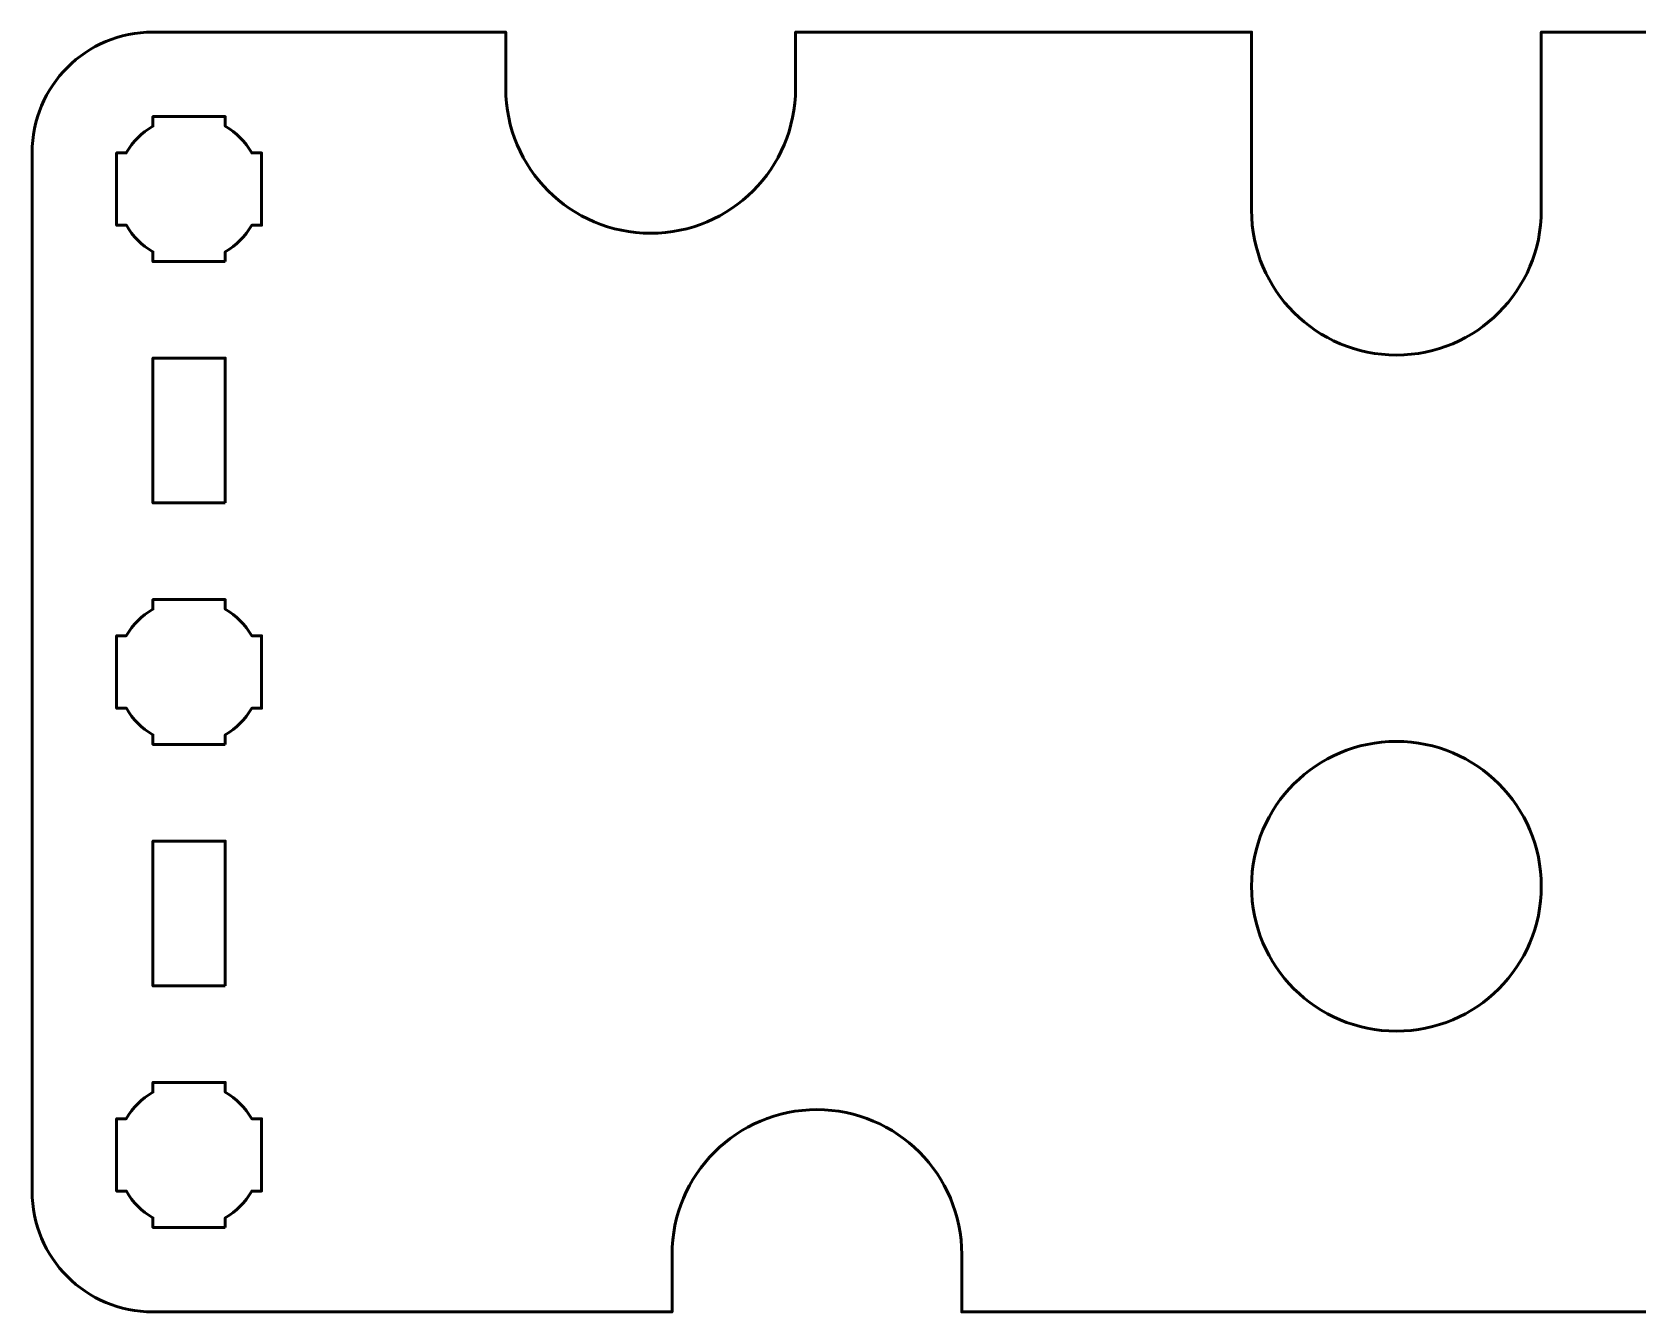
# Model space of a CAD drawing. Header units: centimetres. Extents: x -17.2 to -3.8, y -20.5 to -9.2.
# Drawn here: x -17.15 to -10.5, y -14.5 to -9.2 of the extents above; entities that cross this region are included whole.
import ezdxf

# ---------------------------------------------------------------- set-up
doc = ezdxf.new("R2010")
doc.units = ezdxf.units.CM
doc.header["$MEASUREMENT"] = 0
doc.layers.add('Layer 1', color=7, linetype='Continuous')

msp = doc.modelspace()

# ---------------------------------------------------------------- linework, layer by layer
at = {"layer": 'Layer 1', "lineweight": 53}
for points, knots in [([(-4.35005, -14.50003), (-4.35005, -14.50003), (-5.8, -14.50003), (-5.8, -14.50003), (-5.8, -14.50003), (-5.8, -14.50003), (-5.8, -14.26251), (-5.8, -14.26251), (-5.8, -14.26251), (-5.8, -13.93119), (-6.06869, -13.66251), (-6.4, -13.66251), (-6.4, -13.66251), (-6.73131, -13.66251), (-7, -13.93119), (-7, -14.26251), (-7, -14.26251), (-7, -14.26251), (-7, -14.50003), (-7, -14.50003), (-7, -14.50003), (-7, -14.50003), (-13.3, -14.50003), (-13.3, -14.50003), (-13.3, -14.50003), (-13.3, -14.50003), (-13.3, -14.26251), (-13.3, -14.26251), (-13.3, -14.26251), (-13.3, -13.93119), (-13.56868, -13.66251), (-13.9, -13.66251), (-13.9, -13.66251), (-14.23132, -13.66251), (-14.5, -13.93119), (-14.5, -14.26251), (-14.5, -14.26251), (-14.5, -14.26251), (-14.5, -14.50003), (-14.5, -14.50003), (-14.5, -14.50003), (-14.5, -14.50003), (-16.64995, -14.50003), (-16.64995, -14.50003), (-16.64995, -14.50003), (-16.92695, -14.50003), (-17.15005, -14.27694), (-17.15005, -13.99994), (-17.15005, -13.99994), (-17.15005, -13.99994), (-17.15005, -9.70008), (-17.15005, -9.70008), (-17.15005, -9.70008), (-17.15005, -9.42294), (-16.92695, -9.19998), (-16.64995, -9.19998), (-16.64995, -9.19998), (-16.64995, -9.19998), (-16.50002, -9.19998), (-16.50002, -9.19998), (-16.50002, -9.19998), (-16.50002, -9.19998), (-15.1885, -9.19998), (-15.1885, -9.19998), (-15.1885, -9.19998), (-15.1885, -9.19998), (-15.1885, -9.43301), (-15.1885, -9.43301), (-15.1885, -9.43301), (-15.1885, -9.76433), (-14.91982, -10.03301), (-14.5885, -10.03301), (-14.5885, -10.03301), (-14.25718, -10.03301), (-13.9885, -9.76433), (-13.9885, -9.43301), (-13.9885, -9.43301), (-13.9885, -9.43301), (-13.9885, -9.19998), (-13.9885, -9.19998), (-13.9885, -9.19998), (-13.9885, -9.19998), (-12.1, -9.19998), (-12.1, -9.19998), (-12.1, -9.19998), (-12.1, -9.19998), (-12.1, -9.93751), (-12.1, -9.93751), (-12.1, -9.93751), (-12.1, -10.26883), (-11.83132, -10.53751), (-11.5, -10.53751), (-11.5, -10.53751), (-11.16868, -10.53751), (-10.9, -10.26883), (-10.9, -9.93751), (-10.9, -9.93751), (-10.9, -9.93751), (-10.9, -9.19998), (-10.9, -9.19998), (-10.9, -9.19998), (-10.9, -9.19998), (-6.8885, -9.19998), (-6.8885, -9.19998), (-6.8885, -9.19998), (-6.8885, -9.19998), (-6.8885, -9.38301), (-6.8885, -9.38301), (-6.8885, -9.38301), (-6.8885, -9.71433), (-6.61981, -9.98301), (-6.2885, -9.98301), (-6.2885, -9.98301), (-5.95719, -9.98301), (-5.6885, -9.71433), (-5.6885, -9.38301), (-5.6885, -9.38301), (-5.6885, -9.38301), (-5.6885, -9.19998), (-5.6885, -9.19998), (-5.6885, -9.19998), (-5.6885, -9.19998), (-4.35005, -9.19998), (-4.35005, -9.19998), (-4.35005, -9.19998), (-4.07305, -9.19998), (-3.84995, -9.42294), (-3.84995, -9.70008), (-3.84995, -9.70008), (-3.84995, -9.70008), (-3.84995, -13.99994), (-3.84995, -13.99994), (-3.84995, -13.99994), (-3.84995, -14.27694), (-4.07305, -14.50003), (-4.35005, -14.50003)], [0, 0, 0, 0, 0.0294118, 0.0294118, 0.0294118, 0.0294118, 0.0588235, 0.0588235, 0.0588235, 0.0588235, 0.0882353, 0.0882353, 0.0882353, 0.0882353, 0.1176471, 0.1176471, 0.1176471, 0.1176471, 0.1470588, 0.1470588, 0.1470588, 0.1470588, 0.1764706, 0.1764706, 0.1764706, 0.1764706, 0.2058824, 0.2058824, 0.2058824, 0.2058824, 0.2352941, 0.2352941, 0.2352941, 0.2352941, 0.2647059, 0.2647059, 0.2647059, 0.2647059, 0.2941176, 0.2941176, 0.2941176, 0.2941176, 0.3235294, 0.3235294, 0.3235294, 0.3235294, 0.3529412, 0.3529412, 0.3529412, 0.3529412, 0.3823529, 0.3823529, 0.3823529, 0.3823529, 0.4117647, 0.4117647, 0.4117647, 0.4117647, 0.4411765, 0.4411765, 0.4411765, 0.4411765, 0.4705882, 0.4705882, 0.4705882, 0.4705882, 0.5, 0.5, 0.5, 0.5, 0.5294118, 0.5294118, 0.5294118, 0.5294118, 0.5588235, 0.5588235, 0.5588235, 0.5588235, 0.5882353, 0.5882353, 0.5882353, 0.5882353, 0.6176471, 0.6176471, 0.6176471, 0.6176471, 0.6470588, 0.6470588, 0.6470588, 0.6470588, 0.6764706, 0.6764706, 0.6764706, 0.6764706, 0.7058824, 0.7058824, 0.7058824, 0.7058824, 0.7352941, 0.7352941, 0.7352941, 0.7352941, 0.7647059, 0.7647059, 0.7647059, 0.7647059, 0.7941176, 0.7941176, 0.7941176, 0.7941176, 0.8235294, 0.8235294, 0.8235294, 0.8235294, 0.8529412, 0.8529412, 0.8529412, 0.8529412, 0.8823529, 0.8823529, 0.8823529, 0.8823529, 0.9117647, 0.9117647, 0.9117647, 0.9117647, 0.9411765, 0.9411765, 0.9411765, 0.9411765, 0.9705882, 0.9705882, 0.9705882, 0.9705882, 1, 1, 1, 1]), ([(-16.34995, -10.14999), (-16.34995, -10.14999), (-16.49847, -10.14999), (-16.49847, -10.14999), (-16.49847, -10.14999), (-16.49847, -10.14999), (-16.50002, -10.15001), (-16.50002, -10.15001), (-16.50002, -10.15001), (-16.50002, -10.15001), (-16.50157, -10.14999), (-16.50157, -10.14999), (-16.50157, -10.14999), (-16.50157, -10.14999), (-16.64995, -10.14999), (-16.64995, -10.14999), (-16.64995, -10.14999), (-16.64995, -10.14999), (-16.64995, -10.10989), (-16.64995, -10.10989), (-16.64995, -10.10989), (-16.69551, -10.08354), (-16.7335, -10.04555), (-16.75986, -9.99999), (-16.75986, -9.99999), (-16.75986, -9.99999), (-16.79995, -9.99999), (-16.79995, -9.99999), (-16.79995, -9.99999), (-16.79995, -9.99999), (-16.79995, -9.85631), (-16.79995, -9.85631), (-16.79995, -9.85631), (-16.79995, -9.85631), (-16.80002, -9.85), (-16.80002, -9.85), (-16.80002, -9.85), (-16.80002, -9.85), (-16.79995, -9.84369), (-16.79995, -9.84369), (-16.79995, -9.84369), (-16.79995, -9.84369), (-16.79995, -9.69999), (-16.79995, -9.69999), (-16.79995, -9.69999), (-16.79995, -9.69999), (-16.75987, -9.69999), (-16.75987, -9.69999), (-16.75987, -9.69999), (-16.73351, -9.65442), (-16.69552, -9.61644), (-16.64995, -9.5901), (-16.64995, -9.5901), (-16.64995, -9.5901), (-16.64995, -9.54998), (-16.64995, -9.54998), (-16.64995, -9.54998), (-16.64995, -9.54998), (-16.34995, -9.54998), (-16.34995, -9.54998), (-16.34995, -9.54998), (-16.34995, -9.54998), (-16.34995, -9.59015), (-16.34995, -9.59015), (-16.34995, -9.59015), (-16.30442, -9.61649), (-16.26647, -9.65446), (-16.24014, -9.69999), (-16.24014, -9.69999), (-16.24014, -9.69999), (-16.19994, -9.69999), (-16.19994, -9.69999), (-16.19994, -9.69999), (-16.19994, -9.69999), (-16.19994, -9.99999), (-16.19994, -9.99999), (-16.19994, -9.99999), (-16.19994, -9.99999), (-16.24015, -9.99999), (-16.24015, -9.99999), (-16.24015, -9.99999), (-16.26648, -10.04552), (-16.30442, -10.08349), (-16.34995, -10.10984), (-16.34995, -10.10984), (-16.34995, -10.10984), (-16.34995, -10.14999), (-16.34995, -10.14999)], [0, 0, 0, 0, 0.0454545, 0.0454545, 0.0454545, 0.0454545, 0.0909091, 0.0909091, 0.0909091, 0.0909091, 0.1363636, 0.1363636, 0.1363636, 0.1363636, 0.1818182, 0.1818182, 0.1818182, 0.1818182, 0.2272727, 0.2272727, 0.2272727, 0.2272727, 0.2727273, 0.2727273, 0.2727273, 0.2727273, 0.3181818, 0.3181818, 0.3181818, 0.3181818, 0.3636364, 0.3636364, 0.3636364, 0.3636364, 0.4090909, 0.4090909, 0.4090909, 0.4090909, 0.4545455, 0.4545455, 0.4545455, 0.4545455, 0.5, 0.5, 0.5, 0.5, 0.5454545, 0.5454545, 0.5454545, 0.5454545, 0.5909091, 0.5909091, 0.5909091, 0.5909091, 0.6363636, 0.6363636, 0.6363636, 0.6363636, 0.6818182, 0.6818182, 0.6818182, 0.6818182, 0.7272727, 0.7272727, 0.7272727, 0.7272727, 0.7727273, 0.7727273, 0.7727273, 0.7727273, 0.8181818, 0.8181818, 0.8181818, 0.8181818, 0.8636364, 0.8636364, 0.8636364, 0.8636364, 0.9090909, 0.9090909, 0.9090909, 0.9090909, 0.9545455, 0.9545455, 0.9545455, 0.9545455, 1, 1, 1, 1]), ([(-16.34995, -11.15002), (-16.34995, -11.15002), (-16.64995, -11.15002), (-16.64995, -11.15002), (-16.64995, -11.15002), (-16.64995, -11.15002), (-16.64995, -10.55002), (-16.64995, -10.55002), (-16.64995, -10.55002), (-16.64995, -10.55002), (-16.34995, -10.55002), (-16.34995, -10.55002), (-16.34995, -10.55002), (-16.34995, -10.55002), (-16.34995, -11.15002), (-16.34995, -11.15002)], [0, 0, 0, 0, 0.25, 0.25, 0.25, 0.25, 0.5, 0.5, 0.5, 0.5, 0.75, 0.75, 0.75, 0.75, 1, 1, 1, 1]), ([(-16.34995, -12.14999), (-16.34995, -12.14999), (-16.49847, -12.14999), (-16.49847, -12.14999), (-16.49847, -12.14999), (-16.49847, -12.14999), (-16.50002, -12.15001), (-16.50002, -12.15001), (-16.50002, -12.15001), (-16.50002, -12.15001), (-16.50157, -12.14999), (-16.50157, -12.14999), (-16.50157, -12.14999), (-16.50157, -12.14999), (-16.64995, -12.14999), (-16.64995, -12.14999), (-16.64995, -12.14999), (-16.64995, -12.14999), (-16.64995, -12.10989), (-16.64995, -12.10989), (-16.64995, -12.10989), (-16.69551, -12.08354), (-16.7335, -12.04555), (-16.75986, -11.99999), (-16.75986, -11.99999), (-16.75986, -11.99999), (-16.79995, -11.99999), (-16.79995, -11.99999), (-16.79995, -11.99999), (-16.79995, -11.99999), (-16.79995, -11.85631), (-16.79995, -11.85631), (-16.79995, -11.85631), (-16.79995, -11.85631), (-16.80002, -11.85), (-16.80002, -11.85), (-16.80002, -11.85), (-16.80002, -11.85), (-16.79995, -11.84369), (-16.79995, -11.84369), (-16.79995, -11.84369), (-16.79995, -11.84369), (-16.79995, -11.69999), (-16.79995, -11.69999), (-16.79995, -11.69999), (-16.79995, -11.69999), (-16.75987, -11.69999), (-16.75987, -11.69999), (-16.75987, -11.69999), (-16.73351, -11.65442), (-16.69552, -11.61644), (-16.64995, -11.5901), (-16.64995, -11.5901), (-16.64995, -11.5901), (-16.64995, -11.54998), (-16.64995, -11.54998), (-16.64995, -11.54998), (-16.64995, -11.54998), (-16.34995, -11.54998), (-16.34995, -11.54998), (-16.34995, -11.54998), (-16.34995, -11.54998), (-16.34995, -11.59015), (-16.34995, -11.59015), (-16.34995, -11.59015), (-16.30442, -11.61649), (-16.26647, -11.65446), (-16.24014, -11.69999), (-16.24014, -11.69999), (-16.24014, -11.69999), (-16.19994, -11.69999), (-16.19994, -11.69999), (-16.19994, -11.69999), (-16.19994, -11.69999), (-16.19994, -11.99999), (-16.19994, -11.99999), (-16.19994, -11.99999), (-16.19994, -11.99999), (-16.24015, -11.99999), (-16.24015, -11.99999), (-16.24015, -11.99999), (-16.26648, -12.04552), (-16.30442, -12.08349), (-16.34995, -12.10984), (-16.34995, -12.10984), (-16.34995, -12.10984), (-16.34995, -12.14999), (-16.34995, -12.14999)], [0, 0, 0, 0, 0.0454545, 0.0454545, 0.0454545, 0.0454545, 0.0909091, 0.0909091, 0.0909091, 0.0909091, 0.1363636, 0.1363636, 0.1363636, 0.1363636, 0.1818182, 0.1818182, 0.1818182, 0.1818182, 0.2272727, 0.2272727, 0.2272727, 0.2272727, 0.2727273, 0.2727273, 0.2727273, 0.2727273, 0.3181818, 0.3181818, 0.3181818, 0.3181818, 0.3636364, 0.3636364, 0.3636364, 0.3636364, 0.4090909, 0.4090909, 0.4090909, 0.4090909, 0.4545455, 0.4545455, 0.4545455, 0.4545455, 0.5, 0.5, 0.5, 0.5, 0.5454545, 0.5454545, 0.5454545, 0.5454545, 0.5909091, 0.5909091, 0.5909091, 0.5909091, 0.6363636, 0.6363636, 0.6363636, 0.6363636, 0.6818182, 0.6818182, 0.6818182, 0.6818182, 0.7272727, 0.7272727, 0.7272727, 0.7272727, 0.7727273, 0.7727273, 0.7727273, 0.7727273, 0.8181818, 0.8181818, 0.8181818, 0.8181818, 0.8636364, 0.8636364, 0.8636364, 0.8636364, 0.9090909, 0.9090909, 0.9090909, 0.9090909, 0.9545455, 0.9545455, 0.9545455, 0.9545455, 1, 1, 1, 1]), ([(-12.1, -12.73751), (-12.1, -12.40619), (-11.83132, -12.13751), (-11.5, -12.13751), (-11.5, -12.13751), (-11.16868, -12.13751), (-10.9, -12.40619), (-10.9, -12.73751), (-10.9, -12.73751), (-10.9, -13.06883), (-11.16868, -13.33751), (-11.5, -13.33751), (-11.5, -13.33751), (-11.83132, -13.33751), (-12.1, -13.06883), (-12.1, -12.73751)], [0, 0, 0, 0, 0.25, 0.25, 0.25, 0.25, 0.5, 0.5, 0.5, 0.5, 0.75, 0.75, 0.75, 0.75, 1, 1, 1, 1]), ([(-16.34995, -13.14999), (-16.34995, -13.14999), (-16.64995, -13.14999), (-16.64995, -13.14999), (-16.64995, -13.14999), (-16.64995, -13.14999), (-16.64995, -12.54998), (-16.64995, -12.54998), (-16.64995, -12.54998), (-16.64995, -12.54998), (-16.34995, -12.54998), (-16.34995, -12.54998), (-16.34995, -12.54998), (-16.34995, -12.54998), (-16.34995, -13.14999), (-16.34995, -13.14999)], [0, 0, 0, 0, 0.25, 0.25, 0.25, 0.25, 0.5, 0.5, 0.5, 0.5, 0.75, 0.75, 0.75, 0.75, 1, 1, 1, 1]), ([(-16.34995, -14.14999), (-16.34995, -14.14999), (-16.49847, -14.14999), (-16.49847, -14.14999), (-16.49847, -14.14999), (-16.49847, -14.14999), (-16.50002, -14.15001), (-16.50002, -14.15001), (-16.50002, -14.15001), (-16.50002, -14.15001), (-16.50157, -14.14999), (-16.50157, -14.14999), (-16.50157, -14.14999), (-16.50157, -14.14999), (-16.64995, -14.14999), (-16.64995, -14.14999), (-16.64995, -14.14999), (-16.64995, -14.14999), (-16.64995, -14.10989), (-16.64995, -14.10989), (-16.64995, -14.10989), (-16.69551, -14.08354), (-16.7335, -14.04555), (-16.75986, -13.99999), (-16.75986, -13.99999), (-16.75986, -13.99999), (-16.79995, -13.99999), (-16.79995, -13.99999), (-16.79995, -13.99999), (-16.79995, -13.99999), (-16.79995, -13.85631), (-16.79995, -13.85631), (-16.79995, -13.85631), (-16.79995, -13.85631), (-16.80002, -13.85), (-16.80002, -13.85), (-16.80002, -13.85), (-16.80002, -13.85), (-16.79995, -13.84369), (-16.79995, -13.84369), (-16.79995, -13.84369), (-16.79995, -13.84369), (-16.79995, -13.69999), (-16.79995, -13.69999), (-16.79995, -13.69999), (-16.79995, -13.69999), (-16.75987, -13.69999), (-16.75987, -13.69999), (-16.75987, -13.69999), (-16.73351, -13.65442), (-16.69552, -13.61644), (-16.64995, -13.5901), (-16.64995, -13.5901), (-16.64995, -13.5901), (-16.64995, -13.54998), (-16.64995, -13.54998), (-16.64995, -13.54998), (-16.64995, -13.54998), (-16.34995, -13.54998), (-16.34995, -13.54998), (-16.34995, -13.54998), (-16.34995, -13.54998), (-16.34995, -13.59015), (-16.34995, -13.59015), (-16.34995, -13.59015), (-16.30442, -13.61649), (-16.26647, -13.65446), (-16.24014, -13.69999), (-16.24014, -13.69999), (-16.24014, -13.69999), (-16.19994, -13.69999), (-16.19994, -13.69999), (-16.19994, -13.69999), (-16.19994, -13.69999), (-16.19994, -13.99999), (-16.19994, -13.99999), (-16.19994, -13.99999), (-16.19994, -13.99999), (-16.24015, -13.99999), (-16.24015, -13.99999), (-16.24015, -13.99999), (-16.26648, -14.04552), (-16.30442, -14.08349), (-16.34995, -14.10984), (-16.34995, -14.10984), (-16.34995, -14.10984), (-16.34995, -14.14999), (-16.34995, -14.14999)], [0, 0, 0, 0, 0.0454545, 0.0454545, 0.0454545, 0.0454545, 0.0909091, 0.0909091, 0.0909091, 0.0909091, 0.1363636, 0.1363636, 0.1363636, 0.1363636, 0.1818182, 0.1818182, 0.1818182, 0.1818182, 0.2272727, 0.2272727, 0.2272727, 0.2272727, 0.2727273, 0.2727273, 0.2727273, 0.2727273, 0.3181818, 0.3181818, 0.3181818, 0.3181818, 0.3636364, 0.3636364, 0.3636364, 0.3636364, 0.4090909, 0.4090909, 0.4090909, 0.4090909, 0.4545455, 0.4545455, 0.4545455, 0.4545455, 0.5, 0.5, 0.5, 0.5, 0.5454545, 0.5454545, 0.5454545, 0.5454545, 0.5909091, 0.5909091, 0.5909091, 0.5909091, 0.6363636, 0.6363636, 0.6363636, 0.6363636, 0.6818182, 0.6818182, 0.6818182, 0.6818182, 0.7272727, 0.7272727, 0.7272727, 0.7272727, 0.7727273, 0.7727273, 0.7727273, 0.7727273, 0.8181818, 0.8181818, 0.8181818, 0.8181818, 0.8636364, 0.8636364, 0.8636364, 0.8636364, 0.9090909, 0.9090909, 0.9090909, 0.9090909, 0.9545455, 0.9545455, 0.9545455, 0.9545455, 1, 1, 1, 1])]:
    msp.add_open_spline(points, degree=3, knots=knots, dxfattribs=at)

doc.saveas('drawing.dxf')
